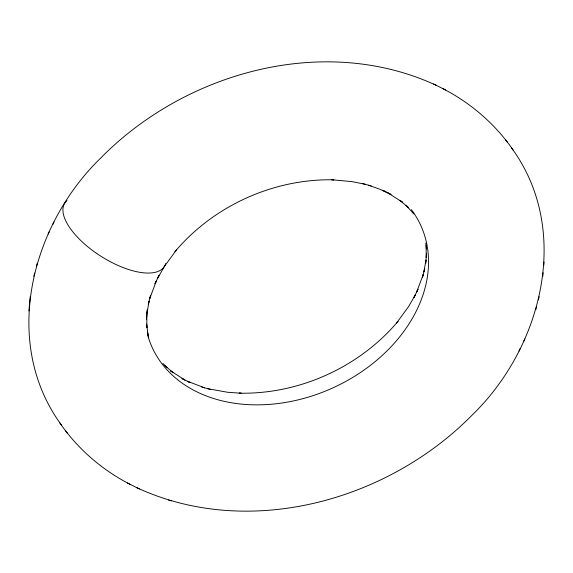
<?xml version="1.0" encoding="UTF-8"?>
<svg xmlns="http://www.w3.org/2000/svg" width="573" height="573" viewBox="0 0 573 573"><rect width="100%" height="100%" fill="white"/><g stroke="black" fill="none" stroke-linecap="round" stroke-linejoin="round"><path stroke-width="0.86" d="M436.483 85.434C324.347 33.263 185.086 72.091 100.69 158.076C31.128 225.418 0.795 342.489 61.519 425.187M146.803 315.608L146.48 319.125L147.333 309.527L146.803 315.608L146.86 327.598L146.624 324.046L148.156 335.606L147.404 332.147L148.722 337.741M136.51 487.559C248.653 539.737 387.907 500.902 472.31 414.909C541.872 347.575 572.155 230.432 511.474 147.805M30.168 296.828L28.922 310.946M542.832 276.165L543.14 272.727M543.756 265.557L544.078 262.047M147.017 312.965L149.123 301.054L148.257 304.284L150.627 295.317L149.789 298.461L156.271 281.092L154.968 283.764L159.043 275.384L157.797 277.941L164.365 266.495L176.384 250.007L175.001 251.662C213.665 205.7 273.808 178.525 333.844 179.815L331.695 179.757L352.015 181.62L364.965 184.234M36.386 266.402L37.224 263.258M33.793 276.286L34.652 273.049M535.776 309.728L536.615 306.584M538.348 299.944L539.207 296.707M48.118 234.078L49.421 231.406M52.78 224.48L54.027 221.923M523.579 341.587L524.882 338.915M518.973 351.07L520.22 348.513M208.035 388.752L227.646 392.276L241.305 393.243L239.156 393.185C299.192 394.46 359.335 367.293 397.999 321.331L396.616 322.986L408.635 306.498L415.203 295.052L413.95 297.609L418.032 289.229L416.729 291.901L423.211 274.531L422.373 277.669L424.736 268.701L423.877 271.939L425.983 260.02L425.667 263.458L426.52 253.868L426.197 257.384L426.14 245.394M362.222 183.482L371.211 185.953M201.789 387.04L210.778 389.511M168.541 500.1L171.406 500.888M368.353 185.165L380.092 189.312L391.065 194.469L382.771 190.322L385.679 191.769M204.647 387.828L187.314 381.224L190.229 382.678L181.928 378.531L184.921 380.021L170.331 370.667L173.168 372.744L164.43 365.18L166.929 367.701L162.868 363.461M442.628 88.521C470.906 102.982 495.674 124.405 513.58 150.678M59.413 422.315C77.319 448.587 102.087 470.025 130.365 484.479M433.575 83.987L445.622 90.018M127.371 482.982L139.418 489.005M388.071 192.972L402.661 202.333L399.825 200.256L408.563 207.813L406.064 205.292L413.878 213.987M505.372 139.504L507.463 142.355M65.53 430.638L67.621 433.482M425.796 243.117L426.376 248.947M411.357 209.639A147.505 111.491 -24.3 0 1 335.248 386.789A147.505 111.491 -24.3 0 1 147.383 334.016M165.683 263.53A59.005 25.341 32.4 0 1 100.762 256.152A59.005 25.341 32.4 0 1 67.005 200.679"/></g></svg>
